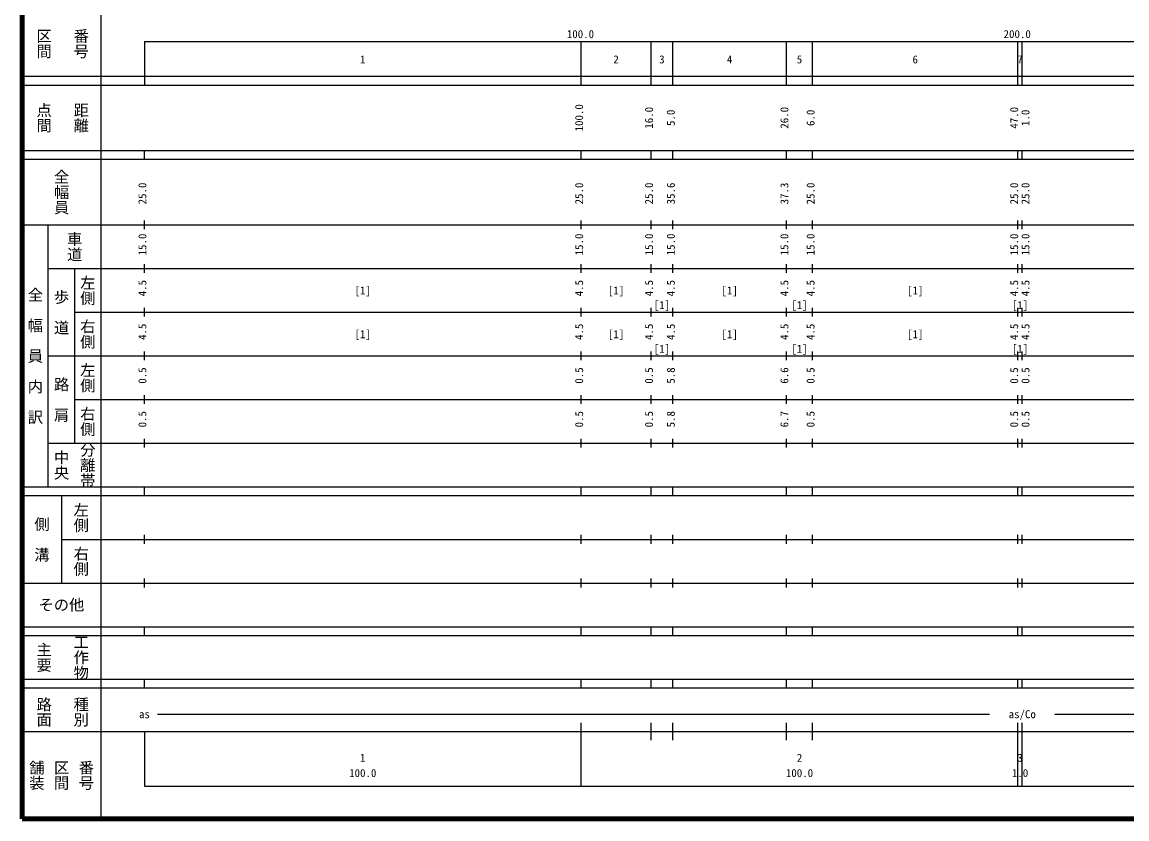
# Model space of a CAD drawing. Units: millimetres on the paper, enlarged 1000 times. Extents: x 40000 to 680000, y 20000 to 380000.
# Drawn here: x 40000 to 292964, y 20000 to 202409 of the extents above; entities that cross this region are included whole.
import ezdxf
from ezdxf.enums import TextEntityAlignment as Align

# ---------------------------------------------------------------- set-up
doc = ezdxf.new("R2010")
doc.units = ezdxf.units.MM
doc.header["$LTSCALE"] = 1000
doc.layers.add('M-TTL', color=2, linetype='Continuous', lineweight=140)
doc.layers.add('M-TTL-BAND', color=7, linetype='Continuous', lineweight=25)
doc.styles.add('@ＭＳ ゴシック', font='')
doc.styles.add('ＭＳ ゴシック', font='')
doc.styles.get('@ＭＳ ゴシック').set_extended_font_data('@MS Gothic')
doc.styles.get('ＭＳ ゴシック').set_extended_font_data('MS Gothic')

msp = doc.modelspace()

# ---------------------------------------------------------------- linework, layer by layer
at = {"layer": 'M-TTL'}
for p, q in [((40000, 380000), (40000, 20000)), ((40000, 20000), (680000, 20000))]:
    msp.add_line(p, q, dxfattribs=at)
at = {"layer": 'M-TTL-BAND'}
for p, q in [((58000, 370000), (58000, 20000)), ((68000, 198000), (579000, 198000)), ((68000, 198000), (68000, 188000)), ((168000, 188000), (168000, 198000)), ((184000, 188000), (184000, 198000)), ((189000, 188000), (189000, 198000)), ((215000, 188000), (215000, 198000)), ((221000, 188000), (221000, 198000)), ((268000, 188000), (268000, 198000)), ((269000, 188000), (269000, 198000)), ((40000, 190000), (579000, 190000)), ((40000, 188000), (579000, 188000)), ((40000, 173000), (579000, 173000)), ((68000, 171000), (68000, 173000)), ((168000, 171000), (168000, 173000)), ((184000, 171000), (184000, 173000)), ((189000, 171000), (189000, 173000)), ((215000, 171000), (215000, 173000)), ((221000, 171000), (221000, 173000)), ((268000, 171000), (268000, 173000)), ((269000, 171000), (269000, 173000)), ((40000, 171000), (579000, 171000)), ((68000, 155000), (68000, 157000)), ((168000, 155000), (168000, 157000)), ((184000, 155000), (184000, 157000)), ((189000, 155000), (189000, 157000)), ((215000, 155000), (215000, 157000)), ((221000, 155000), (221000, 157000)), ((268000, 155000), (268000, 157000)), ((269000, 155000), (269000, 157000)), ((40000, 156000), (579000, 156000)), ((46000, 96000), (46000, 156000)), ((68000, 145000), (68000, 147000)), ((168000, 145000), (168000, 147000)), ((184000, 145000), (184000, 147000)), ((189000, 145000), (189000, 147000)), ((215000, 145000), (215000, 147000)), ((221000, 145000), (221000, 147000)), ((268000, 145000), (268000, 147000)), ((269000, 145000), (269000, 147000)), ((46000, 146000), (579000, 146000)), ((52000, 146000), (52000, 106000)), ((68000, 135000), (68000, 137000)), ((168000, 135000), (168000, 137000)), ((184000, 135000), (184000, 137000)), ((189000, 135000), (189000, 137000)), ((215000, 135000), (215000, 137000)), ((221000, 135000), (221000, 137000)), ((268000, 135000), (268000, 137000)), ((269000, 135000), (269000, 137000)), ((52000, 136000), (579000, 136000)), ((68000, 125000), (68000, 127000)), ((168000, 125000), (168000, 127000)), ((184000, 125000), (184000, 127000)), ((189000, 125000), (189000, 127000)), ((215000, 125000), (215000, 127000)), ((221000, 125000), (221000, 127000)), ((268000, 125000), (268000, 127000)), ((269000, 125000), (269000, 127000)), ((46000, 126000), (579000, 126000)), ((68000, 115000), (68000, 117000)), ((168000, 115000), (168000, 117000)), ((184000, 115000), (184000, 117000)), ((189000, 115000), (189000, 117000)), ((215000, 115000), (215000, 117000)), ((221000, 115000), (221000, 117000)), ((268000, 115000), (268000, 117000)), ((269000, 115000), (269000, 117000)), ((52000, 116000), (579000, 116000)), ((68000, 105000), (68000, 107000)), ((168000, 105000), (168000, 107000)), ((184000, 105000), (184000, 107000)), ((189000, 105000), (189000, 107000)), ((215000, 105000), (215000, 107000)), ((221000, 105000), (221000, 107000)), ((268000, 105000), (268000, 107000)), ((269000, 105000), (269000, 107000)), ((46000, 106000), (579000, 106000)), ((40000, 96000), (579000, 96000)), ((40000, 94000), (579000, 94000)), ((49000, 94000), (49000, 74000)), ((68000, 94000), (68000, 96000)), ((168000, 94000), (168000, 96000)), ((184000, 94000), (184000, 96000)), ((189000, 94000), (189000, 96000)), ((215000, 94000), (215000, 96000)), ((221000, 94000), (221000, 96000)), ((268000, 94000), (268000, 96000)), ((269000, 94000), (269000, 96000)), ((49000, 84000), (579000, 84000)), ((68000, 83000), (68000, 85000)), ((168000, 83000), (168000, 85000)), ((184000, 83000), (184000, 85000)), ((189000, 83000), (189000, 85000)), ((215000, 83000), (215000, 85000)), ((221000, 83000), (221000, 85000)), ((268000, 83000), (268000, 85000)), ((269000, 83000), (269000, 85000)), ((40000, 74000), (579000, 74000)), ((68000, 73000), (68000, 75000)), ((168000, 73000), (168000, 75000)), ((184000, 73000), (184000, 75000)), ((189000, 73000), (189000, 75000)), ((215000, 73000), (215000, 75000)), ((221000, 73000), (221000, 75000)), ((268000, 73000), (268000, 75000)), ((269000, 73000), (269000, 75000)), ((40000, 64000), (579000, 64000)), ((68000, 62000), (68000, 64000)), ((168000, 62000), (168000, 64000)), ((184000, 62000), (184000, 64000)), ((189000, 62000), (189000, 64000)), ((215000, 62000), (215000, 64000)), ((221000, 62000), (221000, 64000)), ((268000, 62000), (268000, 64000)), ((269000, 62000), (269000, 64000)), ((40000, 62000), (579000, 62000)), ((40000, 52000), (579000, 52000)), ((68000, 50000), (68000, 52000)), ((168000, 50000), (168000, 52000)), ((184000, 50000), (184000, 52000)), ((189000, 50000), (189000, 52000)), ((215000, 50000), (215000, 52000)), ((221000, 50000), (221000, 52000)), ((268000, 50000), (268000, 52000)), ((269000, 50000), (269000, 52000)), ((40000, 50000), (579000, 50000)), ((71000, 44000), (261500, 44000)), ((276500, 44000), (565000, 44000)), ((168000, 27500), (168000, 42000)), ((184000, 38000), (184000, 42000)), ((189000, 38000), (189000, 42000)), ((215000, 38000), (215000, 42000)), ((221000, 38000), (221000, 42000)), ((268000, 27500), (268000, 42000)), ((269000, 27500), (269000, 42000)), ((40000, 40000), (579000, 40000)), ((68000, 40000), (68000, 27500)), ((68000, 27500), (579000, 27500))]:
    msp.add_line(p, q, dxfattribs=at)

# ---------------------------------------------------------------- texts
at = {"layer": 'M-TTL-BAND', "style": '@ＭＳ ゴシック'}
for s, p in [('区間', (45000, 197500)), ('番号', (53500, 197500)), ('点間', (45000, 180500)), ('距離', (53500, 180500)), ('全幅員', (49000, 163500)), ('車道', (52000, 151000)), ('左側', (55000, 141000)), ('全\u3000幅\u3000員\u3000内\u3000訳', (43000, 126000)), ('歩\u3000道', (49000, 136000)), ('右側', (55000, 131000)), ('左側', (55000, 121000)), ('路\u3000肩', (49000, 116000)), ('右側', (55000, 111000)), ('中央', (49000, 101000)), ('分離帯', (55000, 101000)), ('左側', (53500, 89000)), ('側\u3000溝', (44500, 84000)), ('右側', (53500, 79000)), ('工作物', (53500, 57000)), ('主要', (45000, 57000)), ('路面', (45000, 44500)), ('種別', (53500, 44500)), ('舗装', (43333, 30000)), ('区間', (49000, 30000)), ('番号', (54667, 30000))]:
    msp.add_text(s, height=2566, rotation=270, dxfattribs=at).set_placement(p, align=Align.MIDDLE_CENTER)
at = {"layer": 'M-TTL-BAND', "style": 'ＭＳ ゴシック'}
for s, p in [('100.0', (167844, 198195)), ('200.0', (267844, 198195)), ('1', (118000, 192405)), ('2', (176000, 192405)), ('3', (186500, 192405)), ('4', (202000, 192405)), ('5', (218000, 192405)), ('6', (244500, 192405)), ('7', (268500, 192405)), ('[1]', (118000, 139500)), ('[1]', (176000, 139500)), ('[1]', (202000, 139500)), ('[1]', (244500, 139500)), ('[1]', (186500, 136158)), ('[1]', (218000, 136158)), ('[1]', (268500, 136158)), ('[1]', (118000, 129500)), ('[1]', (176000, 129500)), ('[1]', (202000, 129500)), ('[1]', (244500, 129500)), ('[1]', (186500, 126158)), ('[1]', (218000, 126158)), ('[1]', (268500, 126158)), ('as', (68000, 42500)), ('as/Co', (269000, 42500)), ('1', (118000, 32523)), ('2', (218000, 32523)), ('3', (268500, 32523)), ('100.0', (118000, 29033)), ('100.0', (218000, 29033)), ('1.0', (268500, 29033))]:
    msp.add_text(s, height=1833, dxfattribs=at).set_placement(p, align=Align.BOTTOM_CENTER)
for s, p in [('100.0', (169000, 180500)), ('16.0', (185000, 180500)), ('5.0', (190000, 180500)), ('26.0', (216000, 180500)), ('6.0', (222000, 180500)), ('47.0', (268611, 180500)), ('1.0', (271195, 180500)), ('25.0', (69000, 163174)), ('25.0', (169000, 163174)), ('25.0', (185000, 163174)), ('35.6', (190000, 163174)), ('37.3', (216000, 163174)), ('25.0', (222000, 163174)), ('25.0', (268611, 163174)), ('25.0', (271195, 163174)), ('15.0', (69000, 151500)), ('15.0', (169000, 151500)), ('15.0', (185000, 151500)), ('15.0', (190000, 151500)), ('15.0', (216000, 151500)), ('15.0', (222000, 151500)), ('15.0', (268611, 151500)), ('15.0', (271195, 151500)), ('4.5', (69000, 141500)), ('4.5', (169000, 141500)), ('4.5', (185000, 141500)), ('4.5', (190000, 141500)), ('4.5', (216000, 141500)), ('4.5', (222000, 141500)), ('4.5', (268611, 141500)), ('4.5', (271195, 141500)), ('4.5', (69000, 131500)), ('4.5', (169000, 131500)), ('4.5', (185000, 131500)), ('4.5', (190000, 131500)), ('4.5', (216000, 131500)), ('4.5', (222000, 131500)), ('4.5', (268611, 131500)), ('4.5', (271195, 131500)), ('0.5', (69000, 121500)), ('0.5', (169000, 121500)), ('0.5', (185000, 121500)), ('5.8', (190000, 121500)), ('6.6', (216000, 121500)), ('0.5', (222000, 121500)), ('0.5', (268611, 121500)), ('0.5', (271195, 121500)), ('0.5', (69000, 111500)), ('0.5', (169000, 111500)), ('0.5', (185000, 111500)), ('5.8', (190000, 111500)), ('6.7', (216000, 111500)), ('0.5', (222000, 111500)), ('0.5', (268611, 111500)), ('0.5', (271195, 111500))]:
    msp.add_text(s, height=1833, rotation=90, dxfattribs=at).set_placement(p, align=Align.BOTTOM_CENTER)
msp.add_text('その他', height=2566, dxfattribs=at).set_placement((49000, 69000), align=Align.MIDDLE_CENTER)

doc.saveas('drawing.dxf')
